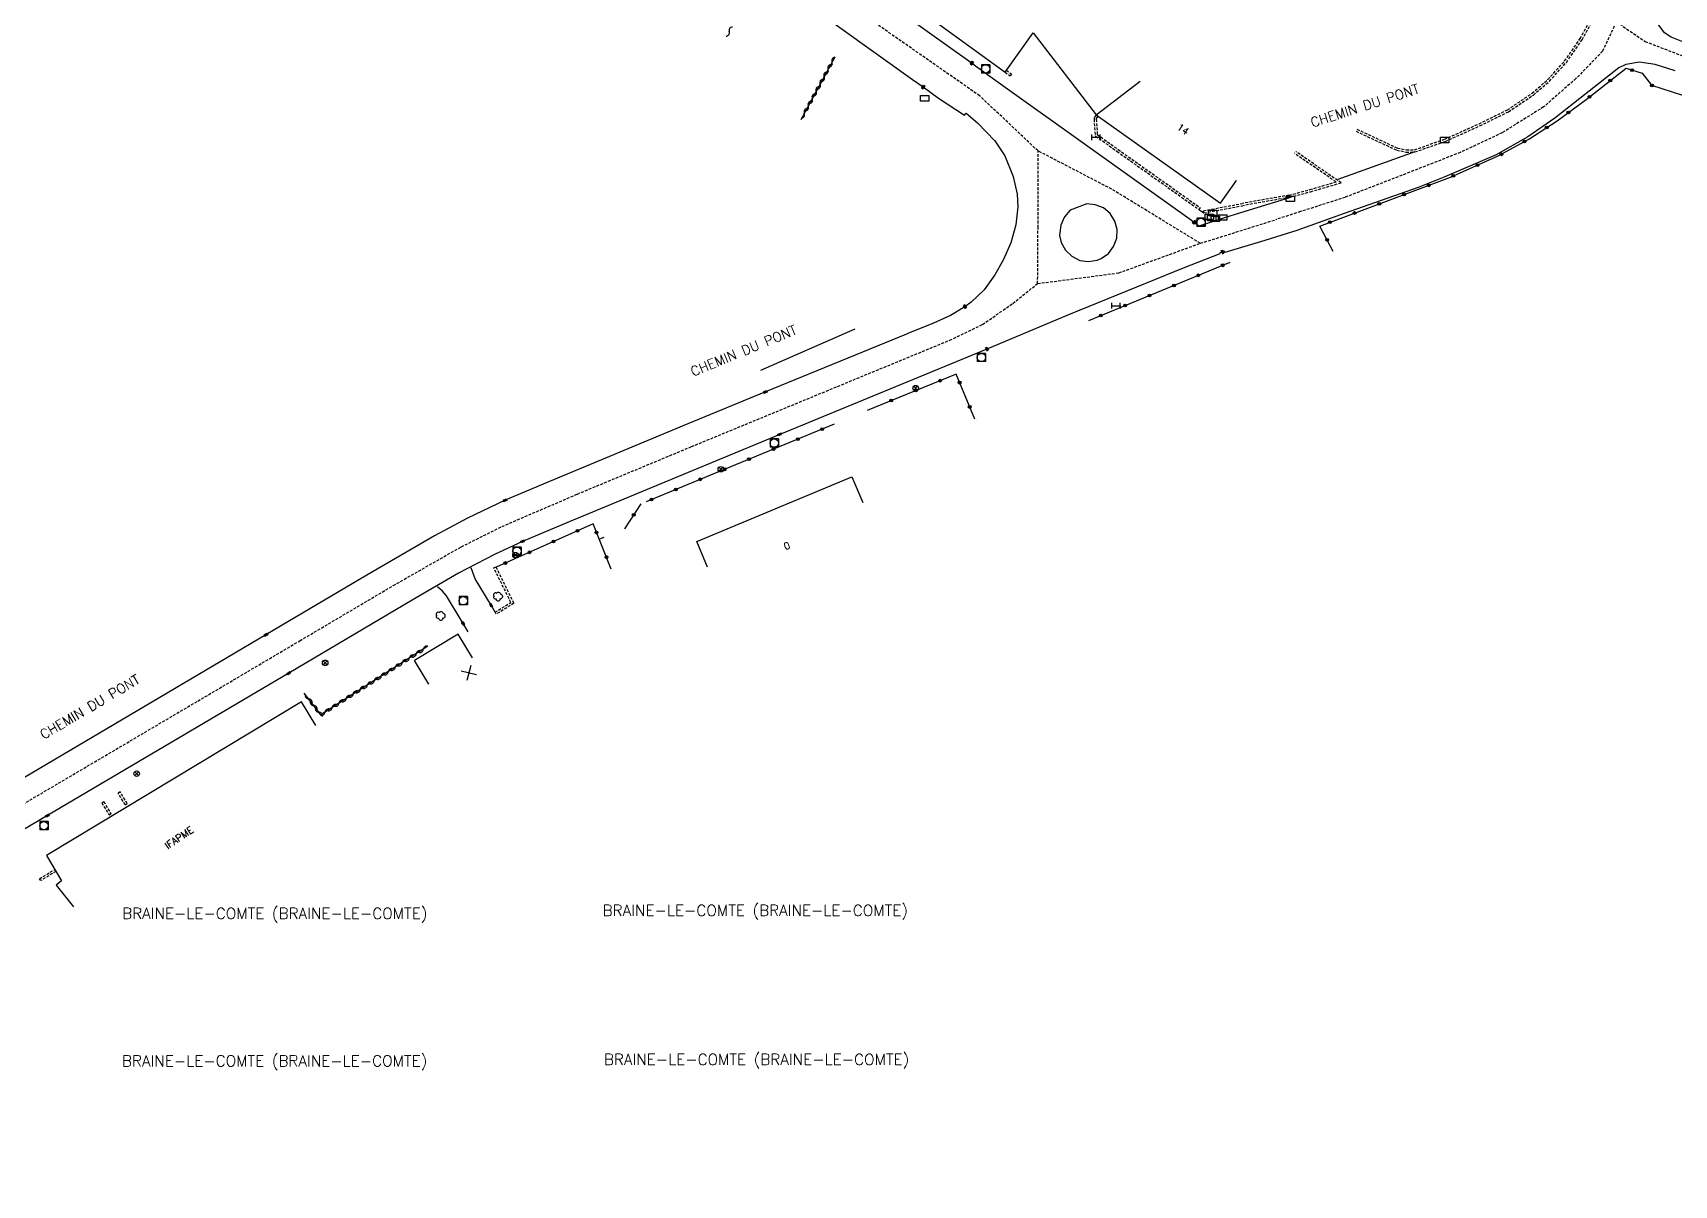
# Model space of a CAD drawing. Header units: millimetres. Extents: x 133000 to 134000, y 143000 to 144000.
# Drawn here: x 133414.8 to 133710.6, y 143214.4 to 143422.2 of the extents above; entities that cross this region are included whole.
import ezdxf
from ezdxf.enums import TextEntityAlignment as Align

# ---------------------------------------------------------------- set-up
doc = ezdxf.new("R2010")
doc.units = ezdxf.units.MM
doc.linetypes.add('DASHED', pattern=[0.75, 0.5, -0.25])
doc.layers.get('0').update_dxf_attribs({"linetype": 'CONTINUOUS'})
for name, color, linetype in [('W0001', 6, 'DASHED'), ('W0008', 7, 'CONTINUOUS'), ('W0100', 7, 'CONTINUOUS'), ('W0105', 7, 'CONTINUOUS'), ('W0112', 1, 'DASHED'), ('W0300', 7, 'CONTINUOUS'), ('W0302', 3, 'CONTINUOUS'), ('W0310', 3, 'CONTINUOUS'), ('W0322', 7, 'CONTINUOUS'), ('W0400', 7, 'CONTINUOUS'), ('W0420', 7, 'CONTINUOUS'), ('W0469', 7, 'CONTINUOUS'), ('W0980', 7, 'CONTINUOUS'), ('W0984', 7, 'CONTINUOUS'), ('W0989', 7, 'CONTINUOUS'), ('W0991', 7, 'CONTINUOUS'), ('W1102', 7, 'CONTINUOUS'), ('W1471', 7, 'CONTINUOUS'), ('W1474', 7, 'CONTINUOUS')]:
    doc.layers.add(name, color=color, linetype=linetype)
doc.styles.get("Standard").update_dxf_attribs({"font": 'romans.shx', "width": 0.85})

# ---------------------------------------------------------------- blocks, each defined once
blk = doc.blocks.new('T400')
for p, q in [((-0.15, 0.3), (0.15, 0.3)), ((-0.15, -0.25), (-0.15, 0.3)), ((-0.15, 0.15), (0.15, 0.15)), ((-0.15, 0), (0.15, 0)), ((0.15, 0.3), (0.15, -0.25)), ((-0.15, -0.15), (0.15, -0.15)), ((-0.15, -0.25), (-0.15, -0.3)), ((-0.15, -0.3), (0.15, -0.3)), ((0.15, -0.3), (0.15, -0.25))]:
    blk.add_line(p, q)
blk = doc.blocks.new('T1471')
at = {"color": 0, "linetype": 'Continuous', "flags": 128}
blk.add_lwpolyline([(-0.75, -0.5), (-0.75, 0.5), (0.75, 0.5), (0.75, -0.5), (-0.75, -0.5)], dxfattribs=at)
blk = doc.blocks.new('T420')
for p, q in [((0.75, 0.75), (-0.75, 0.75)), ((-0.75, 0.75), (-0.75, -0.75)), ((0.75, 0.75), (0.75, -0.75)), ((0.75, -0.75), (-0.75, -0.75))]:
    blk.add_line(p, q)
blk.add_ellipse((0, 0), major_axis=(-0.53, 0.53), ratio=1, start_param=3.926991, end_param=10.210176)
blk = doc.blocks.new('T1474')
at = {"color": 0, "linetype": 'Continuous', "flags": 128}
for points in [[(-0.75, -0.5), (-0.75, 0.5)], [(-0.75, 0), (0.75, 0)], [(0.75, 0), (0.75, -0.5), (0.75, 0.5)]]:
    blk.add_lwpolyline(points, dxfattribs=at)
blk = doc.blocks.new('t322o')
at = {"color": 0, "linetype": 'Continuous'}
for radius in [0.25, 0.15]:
    blk.add_circle((0, 0), radius, dxfattribs=at)
blk = doc.blocks.new('t310o')
at = {"color": 0, "linetype": 'Continuous'}
for centre, start, end in [((-0.5, 0.38), 216.8699, 323.1304), ((0.5, -0.37), 36.8699, 143.1303)]:
    blk.add_arc(centre, 0.625, start, end, dxfattribs=at)
blk = doc.blocks.new('t991o')
at = {"color": 0, "linetype": 'Continuous'}
for p, q in [((-1, 1), (1, -1)), ((-1, -1), (1, 1))]:
    blk.add_line(p, q, dxfattribs=at)
blk = doc.blocks.new('T469')
at = {"color": 0, "linetype": 'Continuous', "flags": 128}
for points in [[(-0.35, 0.35), (0.35, -0.35)], [(-0.35, -0.35), (0.35, 0.35)]]:
    blk.add_lwpolyline(points, dxfattribs=at)
at = {"color": 0, "linetype": 'Continuous'}
blk.add_circle((0, 0), 0.5, dxfattribs=at)
blk = doc.blocks.new('T300')
for p, q in [((-0.8, 0.51), (-0.86, 0.34)), ((-0.86, 0.34), (-0.86, 0.17)), ((-0.86, 0.17), (-0.74, 0.06)), ((-0.69, 0.63), (-0.8, 0.51)), ((-0.8, -0.06), (-0.74, 0.06)), ((-0.74, 0.06), (-0.69, 0.11)), ((-0.57, 0.69), (-0.69, 0.63)), ((-0.46, 0.69), (-0.57, 0.69)), ((-0.29, 0.63), (-0.46, 0.69)), ((-0.29, 0.63), (-0.17, 0.74)), ((-0.23, 0.57), (-0.29, 0.63)), ((-0.17, 0.74), (-0.06, 0.8)), ((-0.06, 0.8), (0.06, 0.8)), ((0.06, 0.8), (0.23, 0.74)), ((0.23, 0.74), (0.34, 0.63)), ((0.34, 0.63), (0.4, 0.51)), ((0.46, 0.46), (0.34, 0.46)), ((0.4, 0.51), (0.4, 0.46)), ((0.57, 0.4), (0.46, 0.46)), ((0.57, 0.4), (0.69, 0.29)), ((0.69, 0.29), (0.74, 0.17)), ((0.74, 0.06), (0.69, -0.17)), ((0.74, 0.17), (0.74, 0.06)), ((-0.8, -0.17), (-0.8, -0.06)), ((-0.8, -0.23), (-0.8, -0.17)), ((-0.74, -0.34), (-0.8, -0.23)), ((-0.69, -0.4), (-0.74, -0.34)), ((-0.51, -0.46), (-0.69, -0.4)), ((-0.4, -0.46), (-0.51, -0.46)), ((-0.4, -0.46), (-0.34, -0.46)), ((-0.34, -0.46), (-0.34, -0.4)), ((-0.34, -0.51), (-0.34, -0.46)), ((-0.29, -0.63), (-0.34, -0.51)), ((-0.17, -0.74), (-0.29, -0.63)), ((-0.06, -0.8), (-0.17, -0.74)), ((0.06, -0.8), (-0.06, -0.8)), ((0.17, -0.74), (0.06, -0.8)), ((0.23, -0.69), (0.17, -0.74)), ((0.29, -0.46), (0.23, -0.46)), ((0.29, -0.63), (0.23, -0.69)), ((0.46, -0.4), (0.29, -0.46)), ((0.34, -0.51), (0.29, -0.63)), ((0.34, -0.51), (0.34, -0.46)), ((0.57, -0.34), (0.46, -0.4)), ((0.63, -0.29), (0.57, -0.34)), ((0.69, -0.17), (0.63, -0.29))]:
    blk.add_line(p, q)

msp = doc.modelspace()

# ---------------------------------------------------------------- linework, layer by layer
at = {"layer": 'W0001'}
for points in [[(133580.06, 143366.77), (133585.97, 143369.6), (133591.43, 143373.41), (133595.89, 143376.99), (133595.96, 143387.09), (133595.96, 143400.91), (133585.44, 143410.84), (133563.07, 143426.44), (133538.29, 143444.93), (133507.93, 143468.63), (133493.84, 143478.55), (133482.18, 143489.16), (133458.6, 143508), (133427.78, 143532.55), (133397.51, 143556.85), (133378.35, 143572.04)], [(133702.66, 143429.5), (133697.71, 143418.89), (133692.91, 143413.95), (133687.09, 143408.84), (133679.61, 143404.17), (133672.07, 143400.63), (133662.96, 143397.06), (133651.3, 143392.53), (133643.25, 143389.95), (133639.03, 143388.58)], [(133700.19, 143424.2), (133705.36, 143420.64), (133712.4, 143417.94)], [(133625.2, 143384.24), (133609.25, 143394), (133595.96, 143400.91)], [(133595.89, 143376.99), (133610.52, 143378.91), (133625.2, 143384.24), (133639.03, 143388.58)], [(133265.15, 143214.4), (133280.4, 143217.28), (133287.94, 143219.01), (133294.26, 143220.96), (133300.78, 143223.42), (133310.21, 143227.49), (133324.38, 143233.74), (133340.7, 143241.12), (133348.59, 143245.19), (133357.64, 143250.42), (133370.48, 143257.99), (133381.06, 143264.23), (133402.01, 143276.59), (133444.53, 143301.7), (133462.94, 143312.58), (133479.77, 143322.53), (133492.02, 143329.52), (133499.36, 143333.18), (133512.95, 143339.03), (133533.5, 143347.58), (133580.06, 143366.77)]]:
    msp.add_lwpolyline(points, dxfattribs=at)
at = {"layer": 'W0008'}
for p, q in [((133663.9, 143400.71), (133650.01, 143395.72)), ((133632.5, 143389.82), (133641.32, 143392.48))]:
    msp.add_line(p, q, dxfattribs=at)
for points in [[(133458.18, 143513.03), (133478.61, 143497.04), (133498.03, 143481.88), (133520, 143464.79), (133535.04, 143453.02), (133544.21, 143445.76), (133554.27, 143438.02), (133583.47, 143417.12), (133584.04, 143416.73), (133588.34, 143413.62), (133623.64, 143388.39), (133624.13, 143388.01), (133624.99, 143387.41), (133629.47, 143388.85), (133632.5, 143389.82)], [(133546.74, 143432.88), (133573.35, 143413.77), (133575.27, 143412.45), (133578.01, 143410.43), (133582.7, 143407.34), (133583.01, 143407.72), (133585.07, 143405.94), (133588.16, 143402.71), (133589.96, 143400.04), (133591.49, 143396.3), (133592.21, 143393.11), (133592.31, 143390.82), (133591.95, 143387.6), (133591.04, 143384.3), (133589.7, 143381.21), (133588.18, 143378.54), (133586.24, 143375.86), (133583.92, 143373.62), (133582.8, 143372.8), (133580.21, 143371.22), (133577.15, 143369.87), (133572.48, 143367.97)], [(133725.4, 143415.29), (133710.04, 143421.39), (133708.88, 143422.18), (133707.41, 143424.18)], [(133710.78, 143415.36), (133707.2, 143416.49), (133704.39, 143416.91), (133701.91, 143416.49), (133700.65, 143415.86), (133694.46, 143411.03), (133689.12, 143406.8), (133684.22, 143403.45), (133678.5, 143400.2), (133669.3, 143396.25), (133664.49, 143394.3), (133651.14, 143389.59), (133642.6, 143386.53), (133636.81, 143384.77)], [(133607.32, 143381.48), (133608.65, 143382.42), (133609.59, 143383.64), (133610.14, 143385.15), (133610.21, 143386.75), (133609.8, 143388.26), (133608.94, 143389.6), (133607.74, 143390.63), (133606.27, 143391.21), (133604.74, 143391.37), (133601.74, 143390.2), (133600.73, 143389), (133600.07, 143387.53), (133599.86, 143385.64), (133600.12, 143384.41), (133600.9, 143382.99), (133602.07, 143381.9), (133603.52, 143381.17), (133605.08, 143380.94), (133606.6, 143381.22), (133607.32, 143381.48)], [(133636.81, 143384.77), (133629.61, 143382.58), (133629.55, 143382.82), (133629.23, 143382.7), (133628.67, 143382.47), (133628.71, 143382.37), (133622.14, 143379.78), (133613.72, 143376.35), (133601.44, 143371.32), (133586.75, 143365.18), (133582.2, 143363.3)], [(133572.48, 143367.97), (133572.23, 143367.84), (133546.82, 143357.45), (133532.82, 143351.69), (133507.18, 143341), (133499.92, 143337.91), (133493.14, 143334.65), (133487.17, 143331.51), (133475.01, 143324.41), (133456.81, 143313.63), (133413.31, 143287.91), (133413.31, 143287.91), (133371.54, 143263.28), (133351.67, 143251.59), (133344.08, 143247.27), (133335.84, 143243.14), (133327.64, 143239.55), (133301.15, 143227.9), (133295.99, 143225.72), (133288.8, 143223.36), (133283.82, 143222.07), (133281.85, 143221.64), (133267.92, 143218.96)], [(133582.2, 143363.3), (133549.41, 143349.79), (133511.44, 143334.04), (133503.08, 143330.5), (133497.98, 143328.1), (133491.54, 143324.74), (133483.17, 143319.87), (133460.92, 143306.71), (133417.47, 143281.06), (133385.72, 143262.31), (133375.78, 143256.46), (133352.92, 143242.93)], [(133498.1, 143317.7), (133497.39, 143318.96), (133494.51, 143323.73), (133493.77, 143325.72)], [(133493.27, 143314.21), (133492.36, 143315.71), (133489.36, 143320.67), (133488.62, 143321.52), (133487.72, 143322.28)]]:
    msp.add_lwpolyline(points, dxfattribs=at)
at = {"layer": 'W0100'}
msp.add_line((133486.15, 143304.75), (133483.58, 143309.04), dxfattribs=at)
for points in [[(133546.6, 143446.69), (133590.04, 143415.11), (133595.08, 143422.22), (133606.43, 143407.39), (133628.84, 143391.49), (133631.73, 143395.57), (133631.73, 143395.57), (133631.73, 143395.57), (133631.73, 143395.57), (133631.73, 143395.57), (133631.73, 143395.57), (133631.73, 143395.57), (133631.73, 143395.57), (133631.73, 143395.57), (133631.73, 143395.57), (133631.73, 143395.57), (133631.73, 143395.57), (133631.73, 143395.57), (133631.73, 143395.57), (133631.73, 143395.57), (133631.73, 143395.57), (133631.73, 143395.57), (133631.73, 143395.57), (133631.73, 143395.57), (133631.73, 143395.57), (133631.73, 143395.57), (133631.73, 143395.57), (133631.73, 143395.57), (133631.73, 143395.57), (133631.73, 143395.57), (133631.73, 143395.57), (133631.73, 143395.57), (133631.73, 143395.57), (133631.73, 143395.57), (133631.73, 143395.57), (133631.73, 143395.57), (133631.73, 143395.57), (133631.73, 143395.57), (133631.73, 143395.57), (133631.73, 143395.57), (133631.73, 143395.57), (133631.73, 143395.57), (133631.73, 143395.57), (133631.73, 143395.57), (133631.73, 143395.57), (133631.73, 143395.57), (133631.73, 143395.57), (133631.73, 143395.57), (133631.73, 143395.57), (133631.73, 143395.57), (133631.73, 143395.57), (133631.73, 143395.57), (133631.73, 143395.57), (133631.73, 143395.57), (133631.73, 143395.57), (133631.73, 143395.57), (133631.73, 143395.57), (133631.73, 143395.57), (133631.73, 143395.57), (133631.73, 143395.57), (133631.73, 143395.57), (133631.73, 143395.57), (133631.73, 143395.57), (133631.73, 143395.57), (133631.73, 143395.57), (133631.73, 143395.57), (133631.73, 143395.57), (133631.73, 143395.57), (133631.73, 143395.57), (133631.73, 143395.57), (133631.73, 143395.57), (133631.73, 143395.57), (133631.73, 143395.57), (133631.73, 143395.57), (133631.73, 143395.57), (133631.73, 143395.57), (133631.73, 143395.57), (133631.73, 143395.57), (133631.73, 143395.57), (133631.73, 143395.57), (133631.73, 143395.57), (133631.73, 143395.57), (133631.73, 143395.57), (133631.73, 143395.57), (133631.73, 143395.57), (133631.73, 143395.57), (133631.73, 143395.57), (133631.73, 143395.57), (133631.73, 143395.57), (133631.73, 143395.57), (133631.73, 143395.57), (133631.73, 143395.57), (133631.73, 143395.57), (133631.73, 143395.57), (133631.73, 143395.57), (133631.73, 143395.57), (133631.73, 143395.57), (133631.73, 143395.57), (133631.73, 143395.57), (133631.73, 143395.57), (133631.73, 143395.57), (133631.73, 143395.57), (133631.73, 143395.57), (133631.73, 143395.57), (133631.73, 143395.57), (133631.73, 143395.57), (133631.73, 143395.57), (133631.73, 143395.57), (133631.73, 143395.57), (133631.73, 143395.57), (133631.73, 143395.57), (133631.73, 143395.57), (133631.73, 143395.57), (133631.73, 143395.57), (133631.73, 143395.57), (133631.73, 143395.57), (133631.73, 143395.57)], [(133536.42, 143325.83), (133534.49, 143330.45), (133562.43, 143342.14), (133564.36, 143337.52)], [(133494.03, 143309.49), (133491.46, 143313.77), (133483.58, 143309.04)], [(133465.82, 143297.29), (133463.24, 143301.57), (133417.27, 143273.84), (133419.97, 143269.3), (133418.99, 143268.52), (133422.12, 143264.62)]]:
    msp.add_lwpolyline(points, dxfattribs=at)
at = {"layer": 'W0105'}
msp.add_line((133624.95, 143390.35), (133625.86, 143389.72), dxfattribs=at)
at = {"layer": 'W0112'}
for p, q in [((133641.19, 143392.92), (133632.79, 143391.43)), ((133641.29, 143392.53), (133632.86, 143391.03)), ((133500.95, 143319.48), (133497.89, 143325.71)), ((133498.1, 143317.7), (133500.95, 143319.48)), ((133431.45, 143282.97), (133430.17, 143285.11)), ((133427.24, 143283.35), (133428.55, 143281.17)), ((133431.45, 143282.97), (133431.81, 143283.21)), ((133428.55, 143281.17), (133428.88, 143281.39)), ((133416.02, 143269.66), (133418.75, 143271.33)), ((133418.75, 143271.33), (133418.96, 143270.99))]:
    msp.add_line(p, q, dxfattribs=at)
for points in [[(133653.27, 143404.45), (133660.61, 143401.04), (133662.31, 143400.7), (133663.9, 143400.71), (133669.37, 143402.63), (133675.61, 143405.43), (133680.75, 143407.95), (133685.23, 143410.98), (133688.13, 143413.48), (133691.18, 143416.87), (133694.03, 143420.96), (133696.74, 143425.88), (133699.14, 143431.7), (133700.58, 143436.48), (133701.25, 143440.61), (133701.97, 143447.53), (133703.04, 143461.71), (133704.11, 143476.52), (133706.72, 143496.86), (133710.41, 143523.72)], [(133653.44, 143404.82), (133660.73, 143401.42), (133662.35, 143401.1), (133663.83, 143401.11), (133669.22, 143403.01), (133675.44, 143405.79), (133680.55, 143408.3), (133684.99, 143411.3), (133687.85, 143413.77), (133690.87, 143417.12), (133693.69, 143421.17), (133696.38, 143426.05), (133698.77, 143431.83), (133700.19, 143436.57), (133700.85, 143440.67), (133701.57, 143447.56), (133702.64, 143461.74), (133703.71, 143476.56), (133706.32, 143496.91), (133710.01, 143523.77)], [(133590.03, 143415.12), (133590.27, 143415.44), (133591.16, 143414.77), (133590.92, 143414.45), (133590.92, 143414.45), (133590.92, 143414.45), (133590.92, 143414.45), (133590.92, 143414.45), (133590.92, 143414.45), (133590.92, 143414.45), (133590.92, 143414.45), (133590.92, 143414.45), (133590.92, 143414.45), (133590.92, 143414.45), (133590.92, 143414.45), (133590.92, 143414.45), (133590.92, 143414.45), (133590.92, 143414.45), (133590.92, 143414.45), (133590.92, 143414.45), (133590.92, 143414.45), (133590.92, 143414.45), (133590.92, 143414.45), (133590.92, 143414.45), (133590.92, 143414.45), (133590.92, 143414.45), (133590.92, 143414.45), (133590.92, 143414.45), (133590.92, 143414.45), (133590.92, 143414.45), (133590.92, 143414.45), (133590.92, 143414.45), (133590.92, 143414.45), (133590.92, 143414.45), (133590.92, 143414.45), (133590.92, 143414.45), (133590.92, 143414.45), (133590.92, 143414.45), (133590.92, 143414.45), (133590.92, 143414.45), (133590.92, 143414.45), (133590.92, 143414.45), (133590.92, 143414.45), (133590.92, 143414.45), (133590.92, 143414.45), (133590.92, 143414.45), (133590.92, 143414.45), (133590.92, 143414.45), (133590.92, 143414.45), (133590.92, 143414.45), (133590.92, 143414.45), (133590.92, 143414.45), (133590.92, 143414.45), (133590.92, 143414.45), (133590.92, 143414.45), (133590.92, 143414.45), (133590.92, 143414.45), (133590.92, 143414.45), (133590.92, 143414.45), (133590.92, 143414.45), (133590.92, 143414.45), (133590.92, 143414.45), (133590.92, 143414.45), (133590.92, 143414.45), (133590.92, 143414.45), (133590.92, 143414.45), (133590.92, 143414.45), (133590.92, 143414.45), (133590.92, 143414.45), (133590.92, 143414.45), (133590.92, 143414.45), (133590.92, 143414.45), (133590.92, 143414.45), (133590.92, 143414.45), (133590.92, 143414.45), (133590.92, 143414.45), (133590.92, 143414.45), (133590.92, 143414.45), (133590.92, 143414.45), (133590.92, 143414.45), (133590.92, 143414.45), (133590.92, 143414.45), (133590.92, 143414.45), (133590.92, 143414.45), (133590.92, 143414.45), (133590.92, 143414.45), (133590.92, 143414.45), (133590.92, 143414.45), (133590.92, 143414.45), (133590.92, 143414.45), (133590.92, 143414.45), (133590.92, 143414.45), (133590.92, 143414.45), (133590.92, 143414.45), (133590.92, 143414.45), (133590.92, 143414.45), (133590.92, 143414.45), (133590.92, 143414.45), (133590.92, 143414.45), (133590.92, 143414.45), (133590.92, 143414.45), (133590.92, 143414.45), (133590.92, 143414.45), (133590.92, 143414.45), (133590.92, 143414.45), (133590.92, 143414.45), (133590.92, 143414.45), (133590.92, 143414.45), (133590.92, 143414.45), (133590.92, 143414.45), (133590.92, 143414.45), (133590.92, 143414.45), (133590.92, 143414.45), (133590.92, 143414.45), (133590.92, 143414.45), (133590.92, 143414.45), (133590.92, 143414.45), (133590.92, 143414.45), (133590.92, 143414.45), (133590.92, 143414.45)], [(133590.03, 143415.12), (133590.92, 143414.45), (133590.92, 143414.45), (133590.92, 143414.45), (133590.92, 143414.45), (133590.92, 143414.45), (133590.92, 143414.45), (133590.92, 143414.45), (133590.92, 143414.45), (133590.92, 143414.45), (133590.92, 143414.45), (133590.92, 143414.45), (133590.92, 143414.45), (133590.92, 143414.45), (133590.92, 143414.45), (133590.92, 143414.45), (133590.92, 143414.45), (133590.92, 143414.45), (133590.92, 143414.45), (133590.92, 143414.45), (133590.92, 143414.45), (133590.92, 143414.45), (133590.92, 143414.45), (133590.92, 143414.45), (133590.92, 143414.45), (133590.92, 143414.45), (133590.92, 143414.45), (133590.92, 143414.45), (133590.92, 143414.45), (133590.92, 143414.45), (133590.92, 143414.45), (133590.92, 143414.45), (133590.92, 143414.45), (133590.92, 143414.45), (133590.92, 143414.45), (133590.92, 143414.45), (133590.92, 143414.45), (133590.92, 143414.45), (133590.92, 143414.45), (133590.92, 143414.45), (133590.92, 143414.45), (133590.92, 143414.45), (133590.92, 143414.45), (133590.92, 143414.45), (133590.92, 143414.45), (133590.92, 143414.45), (133590.92, 143414.45), (133590.92, 143414.45), (133590.92, 143414.45), (133590.92, 143414.45), (133590.92, 143414.45), (133590.92, 143414.45), (133590.92, 143414.45), (133590.92, 143414.45), (133590.92, 143414.45), (133590.92, 143414.45), (133590.92, 143414.45), (133590.92, 143414.45), (133590.92, 143414.45), (133590.92, 143414.45), (133590.92, 143414.45), (133590.92, 143414.45), (133590.92, 143414.45), (133590.92, 143414.45), (133590.92, 143414.45), (133590.92, 143414.45), (133590.92, 143414.45), (133590.92, 143414.45), (133590.92, 143414.45), (133590.92, 143414.45), (133590.92, 143414.45), (133590.92, 143414.45), (133590.92, 143414.45), (133590.92, 143414.45), (133590.92, 143414.45), (133590.92, 143414.45), (133590.92, 143414.45), (133590.92, 143414.45), (133590.92, 143414.45), (133590.92, 143414.45), (133590.92, 143414.45), (133590.92, 143414.45), (133590.92, 143414.45), (133590.92, 143414.45), (133590.92, 143414.45), (133590.92, 143414.45), (133590.92, 143414.45), (133590.92, 143414.45), (133590.92, 143414.45), (133590.92, 143414.45), (133590.92, 143414.45), (133590.92, 143414.45), (133590.92, 143414.45), (133590.92, 143414.45), (133590.92, 143414.45), (133590.92, 143414.45), (133590.92, 143414.45), (133590.92, 143414.45), (133590.92, 143414.45), (133590.92, 143414.45), (133590.92, 143414.45), (133590.92, 143414.45), (133590.92, 143414.45), (133590.92, 143414.45), (133590.92, 143414.45), (133590.92, 143414.45), (133590.92, 143414.45), (133590.92, 143414.45), (133590.92, 143414.45), (133590.92, 143414.45), (133590.92, 143414.45), (133590.92, 143414.45), (133590.92, 143414.45), (133590.92, 143414.45), (133590.92, 143414.45), (133590.92, 143414.45), (133590.92, 143414.45), (133590.92, 143414.45), (133590.92, 143414.45), (133590.92, 143414.45)], [(133606.43, 143407.38), (133606.08, 143406.9), (133606.05, 143406.77), (133606.05, 143406.61), (133606.26, 143403.7), (133606.35, 143403.57), (133610.19, 143400.83), (133624.95, 143390.35), (133624.95, 143390.35), (133624.95, 143390.35), (133624.95, 143390.35), (133624.95, 143390.35), (133624.95, 143390.35), (133624.95, 143390.35), (133624.95, 143390.35), (133624.95, 143390.35), (133624.95, 143390.35), (133624.95, 143390.35), (133624.95, 143390.35), (133624.95, 143390.35), (133624.95, 143390.35), (133624.95, 143390.35), (133624.95, 143390.35), (133624.95, 143390.35), (133624.95, 143390.35), (133624.95, 143390.35), (133624.95, 143390.35), (133624.95, 143390.35), (133624.95, 143390.35), (133624.95, 143390.35), (133624.95, 143390.35), (133624.95, 143390.35), (133624.95, 143390.35), (133624.95, 143390.35), (133624.95, 143390.35), (133624.95, 143390.35), (133624.95, 143390.35), (133624.95, 143390.35), (133624.95, 143390.35), (133624.95, 143390.35), (133624.95, 143390.35), (133624.95, 143390.35), (133624.95, 143390.35), (133624.95, 143390.35), (133624.95, 143390.35), (133624.95, 143390.35), (133624.95, 143390.35), (133624.95, 143390.35), (133624.95, 143390.35), (133624.95, 143390.35), (133624.95, 143390.35), (133624.95, 143390.35), (133624.95, 143390.35), (133624.95, 143390.35), (133624.95, 143390.35), (133624.95, 143390.35), (133624.95, 143390.35), (133624.95, 143390.35), (133624.95, 143390.35), (133624.95, 143390.35), (133624.95, 143390.35), (133624.95, 143390.35), (133624.95, 143390.35), (133624.95, 143390.35), (133624.95, 143390.35), (133624.95, 143390.35), (133624.95, 143390.35), (133624.95, 143390.35), (133624.95, 143390.35), (133624.95, 143390.35), (133624.95, 143390.35), (133624.95, 143390.35), (133624.95, 143390.35), (133624.95, 143390.35), (133624.95, 143390.35), (133624.95, 143390.35), (133624.95, 143390.35), (133624.95, 143390.35), (133624.95, 143390.35), (133624.95, 143390.35), (133624.95, 143390.35), (133624.95, 143390.35), (133624.95, 143390.35), (133624.95, 143390.35), (133624.95, 143390.35), (133624.95, 143390.35), (133624.95, 143390.35), (133624.95, 143390.35), (133624.95, 143390.35), (133624.95, 143390.35), (133624.95, 143390.35), (133624.95, 143390.35), (133624.95, 143390.35), (133624.95, 143390.35), (133624.95, 143390.35), (133624.95, 143390.35), (133624.95, 143390.35), (133624.95, 143390.35), (133624.95, 143390.35), (133624.95, 143390.35), (133624.95, 143390.35), (133624.95, 143390.35), (133624.95, 143390.35), (133624.95, 143390.35), (133624.95, 143390.35), (133624.95, 143390.35), (133624.95, 143390.35), (133624.95, 143390.35), (133624.95, 143390.35), (133624.95, 143390.35), (133624.95, 143390.35), (133624.95, 143390.35), (133624.95, 143390.35), (133624.95, 143390.35), (133624.95, 143390.35), (133624.95, 143390.35), (133624.95, 143390.35), (133624.95, 143390.35), (133624.95, 143390.35), (133624.95, 143390.35)], [(133606.43, 143407.38), (133606.75, 143407.15), (133606.45, 143406.73), (133606.45, 143406.73), (133606.45, 143406.62), (133606.65, 143403.85), (133610.42, 143401.15), (133625.18, 143390.67), (133624.95, 143390.35), (133624.95, 143390.35), (133624.95, 143390.35), (133624.95, 143390.35), (133624.95, 143390.35), (133624.95, 143390.35), (133624.95, 143390.35), (133624.95, 143390.35), (133624.95, 143390.35), (133624.95, 143390.35), (133624.95, 143390.35), (133624.95, 143390.35), (133624.95, 143390.35), (133624.95, 143390.35), (133624.95, 143390.35), (133624.95, 143390.35), (133624.95, 143390.35), (133624.95, 143390.35), (133624.95, 143390.35), (133624.95, 143390.35), (133624.95, 143390.35), (133624.95, 143390.35), (133624.95, 143390.35), (133624.95, 143390.35), (133624.95, 143390.35), (133624.95, 143390.35), (133624.95, 143390.35), (133624.95, 143390.35), (133624.95, 143390.35), (133624.95, 143390.35), (133624.95, 143390.35), (133624.95, 143390.35), (133624.95, 143390.35), (133624.95, 143390.35), (133624.95, 143390.35), (133624.95, 143390.35), (133624.95, 143390.35), (133624.95, 143390.35), (133624.95, 143390.35), (133624.95, 143390.35), (133624.95, 143390.35), (133624.95, 143390.35), (133624.95, 143390.35), (133624.95, 143390.35), (133624.95, 143390.35), (133624.95, 143390.35), (133624.95, 143390.35), (133624.95, 143390.35), (133624.95, 143390.35), (133624.95, 143390.35), (133624.95, 143390.35), (133624.95, 143390.35), (133624.95, 143390.35), (133624.95, 143390.35), (133624.95, 143390.35), (133624.95, 143390.35), (133624.95, 143390.35), (133624.95, 143390.35), (133624.95, 143390.35), (133624.95, 143390.35), (133624.95, 143390.35), (133624.95, 143390.35), (133624.95, 143390.35), (133624.95, 143390.35), (133624.95, 143390.35), (133624.95, 143390.35), (133624.95, 143390.35), (133624.95, 143390.35), (133624.95, 143390.35), (133624.95, 143390.35), (133624.95, 143390.35), (133624.95, 143390.35), (133624.95, 143390.35), (133624.95, 143390.35), (133624.95, 143390.35), (133624.95, 143390.35), (133624.95, 143390.35), (133624.95, 143390.35), (133624.95, 143390.35), (133624.95, 143390.35), (133624.95, 143390.35), (133624.95, 143390.35), (133624.95, 143390.35), (133624.95, 143390.35), (133624.95, 143390.35), (133624.95, 143390.35), (133624.95, 143390.35), (133624.95, 143390.35), (133624.95, 143390.35), (133624.95, 143390.35), (133624.95, 143390.35), (133624.95, 143390.35), (133624.95, 143390.35), (133624.95, 143390.35), (133624.95, 143390.35), (133624.95, 143390.35), (133624.95, 143390.35), (133624.95, 143390.35), (133624.95, 143390.35), (133624.95, 143390.35), (133624.95, 143390.35), (133624.95, 143390.35), (133624.95, 143390.35), (133624.95, 143390.35), (133624.95, 143390.35), (133624.95, 143390.35), (133624.95, 143390.35), (133624.95, 143390.35), (133624.95, 143390.35), (133624.95, 143390.35), (133624.95, 143390.35), (133624.95, 143390.35)], [(133641.19, 143392.92), (133644.96, 143393.94), (133649.67, 143395.31), (133642.21, 143400.44)], [(133641.29, 143392.53), (133645.07, 143393.55), (133650.59, 143395.16), (133642.44, 143400.77)], [(133625.85, 143389.72), (133625.78, 143390.12), (133632.79, 143391.43)], [(133625.85, 143389.72), (133632.86, 143391.03)], [(133497.89, 143325.71), (133498.25, 143325.89), (133501.47, 143319.33)], [(133501.47, 143319.33), (133498.32, 143317.36), (133498.1, 143317.7)], [(133431.81, 143283.21), (133430.53, 143285.35), (133430.17, 143285.11)], [(133427.24, 143283.35), (133427.57, 143283.57), (133428.88, 143281.39)], [(133418.96, 143270.99), (133416.22, 143269.32), (133416.02, 143269.66)]]:
    msp.add_lwpolyline(points, dxfattribs=at)
at = {"layer": 'W0302'}
msp.add_line((133562.92, 143368.76), (133545.92, 143361.33), dxfattribs=at)
at = {"layer": 'W0310'}
for points in [[(133559.32, 143417.8), (133559.32, 143417.8), (133559.32, 143417.8), (133559.32, 143417.8), (133559.32, 143417.8), (133559.32, 143417.8), (133559.32, 143417.8), (133559.32, 143417.8), (133559.32, 143417.8), (133559.32, 143417.8), (133559.32, 143417.8), (133559.32, 143417.8), (133559.32, 143417.8), (133559.32, 143417.8), (133559.32, 143417.8), (133559.32, 143417.8), (133559.32, 143417.8), (133559.32, 143417.8), (133559.32, 143417.8), (133553.2, 143406.51)], [(133559.32, 143417.8), (133559.32, 143417.8), (133559.32, 143417.8), (133559.32, 143417.8), (133559.32, 143417.8), (133559.32, 143417.8), (133559.32, 143417.8), (133559.32, 143417.8), (133559.32, 143417.8), (133559.32, 143417.8), (133559.32, 143417.8), (133559.32, 143417.8), (133559.32, 143417.8), (133559.32, 143417.8), (133559.32, 143417.8), (133559.32, 143417.8), (133559.32, 143417.8), (133559.32, 143417.8), (133559.32, 143417.8), (133559.32, 143417.8), (133559.32, 143417.8), (133559.32, 143417.8), (133559.32, 143417.8), (133559.32, 143417.8), (133559.32, 143417.8), (133559.32, 143417.8), (133559.32, 143417.8), (133559.32, 143417.8), (133559.32, 143417.8), (133559.32, 143417.8), (133559.32, 143417.8), (133559.32, 143417.8), (133559.32, 143417.8), (133559.32, 143417.8), (133559.32, 143417.8), (133559.32, 143417.8), (133559.32, 143417.8), (133559.32, 143417.8), (133559.32, 143417.8), (133559.32, 143417.8), (133559.32, 143417.8), (133559.32, 143417.8), (133559.32, 143417.8), (133559.32, 143417.8), (133559.32, 143417.8), (133559.32, 143417.8), (133559.32, 143417.8), (133559.32, 143417.8), (133559.32, 143417.8), (133559.32, 143417.8), (133559.32, 143417.8), (133559.32, 143417.8), (133559.32, 143417.8), (133559.32, 143417.8), (133559.32, 143417.8), (133559.32, 143417.8), (133559.32, 143417.8), (133559.32, 143417.8), (133559.32, 143417.8), (133559.32, 143417.8), (133559.32, 143417.8), (133559.32, 143417.8), (133559.32, 143417.8), (133559.32, 143417.8), (133559.32, 143417.8), (133559.32, 143417.8), (133559.32, 143417.8), (133559.32, 143417.8), (133559.32, 143417.8), (133559.32, 143417.8), (133559.32, 143417.8), (133559.32, 143417.8), (133559.32, 143417.8), (133559.32, 143417.8), (133559.32, 143417.8), (133559.32, 143417.8), (133559.32, 143417.8), (133559.32, 143417.8), (133559.32, 143417.8), (133559.32, 143417.8), (133559.32, 143417.8), (133559.32, 143417.8), (133559.32, 143417.8), (133559.32, 143417.8), (133559.32, 143417.8), (133559.32, 143417.8), (133559.32, 143417.8), (133559.32, 143417.8), (133559.32, 143417.8), (133559.32, 143417.8), (133559.32, 143417.8), (133559.32, 143417.8), (133559.32, 143417.8), (133559.32, 143417.8), (133559.32, 143417.8), (133559.32, 143417.8), (133559.32, 143417.8), (133559.32, 143417.8), (133559.32, 143417.8), (133559.32, 143417.8), (133559.32, 143417.8)], [(133486.01, 143311.57), (133466.72, 143299.23), (133463.73, 143303.1)]]:
    msp.add_lwpolyline(points, dxfattribs=at)
at = {"layer": 'W0322'}
msp.add_line((133516.96, 143330.94), (133517.78, 143331.25), dxfattribs=at)
for points in [[(133649.17, 143382.77), (133646.76, 143387.36), (133670.28, 143396.16), (133678.92, 143399.99), (133684.42, 143403.02), (133689.5, 143406.35), (133694.78, 143410.18), (133701.93, 143415.83), (133704.82, 143414.91), (133706.52, 143412.73), (133712.09, 143410.93), (133720.32, 143407.01), (133715.22, 143399.71)], [(133605.1, 143370.3), (133605.1, 143370.3), (133605.1, 143370.3), (133605.1, 143370.3), (133605.1, 143370.3), (133605.1, 143370.3), (133605.1, 143370.3), (133605.1, 143370.3), (133605.1, 143370.3), (133605.1, 143370.3), (133605.1, 143370.3), (133605.1, 143370.3), (133605.1, 143370.3), (133605.1, 143370.3), (133605.1, 143370.3), (133605.1, 143370.3), (133605.1, 143370.3), (133605.1, 143370.3), (133605.1, 143370.3), (133630.58, 143380.83)], [(133605.1, 143370.3), (133605.1, 143370.3), (133605.1, 143370.3), (133605.1, 143370.3), (133605.1, 143370.3), (133605.1, 143370.3), (133605.1, 143370.3), (133605.1, 143370.3), (133605.1, 143370.3), (133605.1, 143370.3), (133605.1, 143370.3), (133605.1, 143370.3), (133605.1, 143370.3), (133605.1, 143370.3), (133605.1, 143370.3), (133605.1, 143370.3), (133605.1, 143370.3), (133605.1, 143370.3), (133605.1, 143370.3), (133605.1, 143370.3), (133605.1, 143370.3), (133605.1, 143370.3), (133605.1, 143370.3), (133605.1, 143370.3), (133605.1, 143370.3), (133605.1, 143370.3), (133605.1, 143370.3), (133605.1, 143370.3), (133605.1, 143370.3), (133605.1, 143370.3), (133605.1, 143370.3), (133605.1, 143370.3), (133605.1, 143370.3), (133605.1, 143370.3), (133605.1, 143370.3), (133605.1, 143370.3), (133605.1, 143370.3), (133605.1, 143370.3), (133605.1, 143370.3), (133605.1, 143370.3), (133605.1, 143370.3), (133605.1, 143370.3), (133605.1, 143370.3), (133605.1, 143370.3), (133605.1, 143370.3), (133605.1, 143370.3), (133605.1, 143370.3), (133605.1, 143370.3), (133605.1, 143370.3), (133605.1, 143370.3), (133605.1, 143370.3), (133605.1, 143370.3), (133605.1, 143370.3), (133605.1, 143370.3), (133605.1, 143370.3), (133605.1, 143370.3), (133605.1, 143370.3), (133605.1, 143370.3), (133605.1, 143370.3), (133605.1, 143370.3), (133605.1, 143370.3), (133605.1, 143370.3), (133605.1, 143370.3), (133605.1, 143370.3), (133605.1, 143370.3), (133605.1, 143370.3), (133605.1, 143370.3), (133605.1, 143370.3), (133605.1, 143370.3), (133605.1, 143370.3), (133605.1, 143370.3), (133605.1, 143370.3), (133605.1, 143370.3), (133605.1, 143370.3), (133605.1, 143370.3), (133605.1, 143370.3), (133605.1, 143370.3), (133605.1, 143370.3), (133605.1, 143370.3), (133605.1, 143370.3), (133605.1, 143370.3), (133605.1, 143370.3), (133605.1, 143370.3), (133605.1, 143370.3), (133605.1, 143370.3), (133605.1, 143370.3), (133605.1, 143370.3), (133605.1, 143370.3), (133605.1, 143370.3), (133605.1, 143370.3), (133605.1, 143370.3), (133605.1, 143370.3), (133605.1, 143370.3), (133605.1, 143370.3), (133605.1, 143370.3), (133605.1, 143370.3), (133605.1, 143370.3), (133605.1, 143370.3), (133605.1, 143370.3), (133605.1, 143370.3), (133605.1, 143370.3)], [(133584.56, 143352.54), (133581.19, 143360.64), (133565.15, 143354.1)], [(133559.25, 143351.64), (133539.39, 143343.45), (133525.33, 143337.65)], [(133584.85, 143352.21), (133584.85, 143352.21), (133584.85, 143352.21), (133584.85, 143352.21), (133584.85, 143352.21), (133584.85, 143352.21), (133584.85, 143352.21), (133584.85, 143352.21), (133584.85, 143352.21), (133584.85, 143352.21), (133584.85, 143352.21), (133584.85, 143352.21), (133584.85, 143352.21), (133584.85, 143352.21), (133584.85, 143352.21), (133584.85, 143352.21), (133584.85, 143352.21), (133584.85, 143352.21), (133584.85, 143352.21), (133584.85, 143352.21)], [(133524.4, 143337.27), (133521.45, 143332.77), (133521.45, 143332.77)], [(133519.06, 143325.47), (133515.76, 143333.64), (133498.33, 143325.86)]]:
    msp.add_lwpolyline(points, dxfattribs=at)
at = {"layer": 'W1102'}
msp.add_line((133606.43, 143407.39), (133614.37, 143413.46), dxfattribs=at)

# ---------------------------------------------------------------- block references
at = {"layer": 'W0300'}
for p in [(133498.68, 143320.52), (133488.34, 143317.02)]:
    msp.add_blockref('T300', p, dxfattribs=at)
at = {"layer": 'W0310'}
for p, rotation in [((133540.3, 143422.42), 235.0961965916717), ((133557.41, 143414.28), 241.564060465808), ((133558.12, 143415.6), 241.564060465808), ((133558.84, 143416.92), 241.564060465808), ((133555.98, 143411.65), 241.564060465808), ((133556.7, 143412.96), 241.564060465808), ((133554.55, 143409.01), 241.564060465808), ((133555.27, 143410.33), 241.564060465808), ((133553.84, 143407.69), 241.564060465808), ((133485.17, 143311.03), 212.6006001603366), ((133480.11, 143307.8), 212.6006001603366), ((133481.38, 143308.6), 212.6006001603366), ((133482.64, 143309.41), 212.6006001603366), ((133483.9, 143310.22), 212.6006001603366), ((133476.32, 143305.37), 212.6006001603366), ((133477.58, 143306.18), 212.6006001603366), ((133478.85, 143306.99), 212.6006001603366), ((133464.52, 143302.08), 127.6951521138972), ((133471.27, 143302.14), 212.6006001603366), ((133472.53, 143302.95), 212.6006001603366), ((133473.79, 143303.76), 212.6006001603366), ((133475.06, 143304.56), 212.6006001603366), ((133465.43, 143300.89), 127.6951521138972), ((133466.35, 143299.7), 127.6951521138972), ((133467.48, 143299.71), 212.6006001603366), ((133468.74, 143300.52), 212.6006001603366), ((133470, 143301.33), 212.6006001603366)]:
    msp.add_blockref('t310o', p, dxfattribs=dict(at, rotation=rotation))
at = {"layer": 'W0322'}
for p, rotation in [((133703.01, 143415.48), 342.3606118624252), ((133699.1, 143413.59), 38.30737893511844), ((133706.61, 143412.7), 342.0701017067179), ((133695.37, 143410.64), 38.30737893511844), ((133691.54, 143407.83), 35.9776667654517), ((133687.64, 143405.13), 33.18213611328802), ((133679.47, 143400.29), 28.90220132080503), ((133683.63, 143402.59), 28.90220132080503), ((133675.15, 143398.32), 23.88679963536801), ((133666.37, 143394.7), 20.50764305481739), ((133670.81, 143396.39), 23.88679963536801), ((133657.47, 143391.37), 20.50764305481739), ((133661.92, 143393.04), 20.50764305481739), ((133648.57, 143388.04), 20.50764305481739), ((133653.02, 143389.71), 20.50764305481739), ((133648.07, 143384.87), 117.6418449761923), ((133629.24, 143380.28), 22.46725229978073), ((133620.46, 143376.65), 22.46725229978073), ((133624.85, 143378.47), 22.46725229978073), ((133616.07, 143374.84), 22.46725229978073), ((133607.3, 143371.21), 22.46725229978073), ((133611.68, 143373.02), 22.46725229978073), ((133578.32, 143359.47), 202.1926650695617), ((133581.83, 143359.12), 112.5570836358214), ((133569.52, 143355.88), 202.1926650695617), ((133573.92, 143357.68), 202.1926650695617), ((133583.65, 143354.73), 112.5570836358214), ((133557.05, 143350.73), 202.4082887833752), ((133548.27, 143347.11), 202.4082887833752), ((133552.66, 143348.92), 202.4082887833752), ((133543.88, 143345.3), 202.4082887833752), ((133535.1, 143341.68), 202.4216692473422), ((133539.49, 143343.49), 202.4082887833752), ((133526.31, 143338.05), 202.4216692473422), ((133530.7, 143339.86), 202.4216692473422), ((133523.09, 143335.28), 236.6825908776239), ((133512.97, 143332.4), 204.0525899785273), ((133516.4, 143332.07), 111.9594066135345), ((133508.63, 143330.46), 204.0525899785273), ((133499.96, 143326.59), 204.0525899785273), ((133504.3, 143328.52), 204.0525899785273), ((133518.17, 143327.67), 111.9594066135345)]:
    msp.add_blockref('t322o', p, dxfattribs=dict(at, rotation=rotation))
at = {"layer": 'W0400'}
for p, rotation in [((133584.04, 143416.73), 325.8839950604158), ((133575.27, 143412.45), 325.5163485013409), ((133624.13, 143388.01), 142.106319516013), ((133629.23, 143382.7), 21.14478190277651), ((133582.8, 143372.8), 216.3490354504016), ((133586.75, 143365.18), 22.68194846263434), ((133546.82, 143357.45), 292.2471313476561), ((133549.41, 143349.79), 112.392776487699), ((133499.92, 143337.91), 293.0639038085937), ((133503.08, 143330.5), 112.9060363765072), ((133497.39, 143318.96), 209.5094604492187), ((133492.36, 143315.71), 31.3351364115196), ((133456.81, 143313.63), 300.6563568115233), ((133460.92, 143306.71), 120.6124267572094), ((133417.47, 143281.06), 120.5491485603773)]:
    msp.add_blockref('T400', p, dxfattribs=dict(at, rotation=rotation))
at = {"layer": 'W0420'}
for p in [(133586.5, 143415.69), (133625.31, 143388.01), (133585.77, 143363.65), (133548.42, 143348.21), (133502.07, 143328.72), (133492.36, 143319.79), (133416.79, 143279.23)]:
    msp.add_blockref('T420', p, dxfattribs=at)
at = {"layer": 'W0469'}
for p in [(133573.92, 143358.13), (133538.79, 143343.5), (133501.78, 143328), (133467.48, 143308.59), (133433.52, 143288.6)]:
    msp.add_blockref('T469', p, dxfattribs=at)
at = {"layer": 'W0991', "rotation": 210.9885740602175}
msp.add_blockref('t991o', (133493.37, 143306.76), dxfattribs=at)
at = {"layer": 'W1471'}
for p in [(133575.53, 143410.4), (133669.24, 143402.89), (133641.41, 143392.27), (133626.85, 143389.01), (133627.24, 143388.8), (133627.45, 143389.72), (133627.93, 143388.65), (133629.22, 143388.9)]:
    msp.add_blockref('T1471', p, dxfattribs=at)
at = {"layer": 'W1474'}
for p in [(133606.39, 143403.37), (133610.03, 143372.98)]:
    msp.add_blockref('T1474', p, dxfattribs=at)

# ---------------------------------------------------------------- texts
at = {"layer": 'W0980'}
for p in [(133458.41, 143263.26), (133545.01, 143263.81), (133458.38, 143236.67), (133545.24, 143236.94)]:
    msp.add_text('BRAINE-LE-COMTE (BRAINE-LE-COMTE)', height=2, dxfattribs=at).set_placement(p, align=Align.MIDDLE)
at = {"layer": 'W0984'}
msp.add_text('IFAPME', height=1.25, rotation=34.1361, dxfattribs=at).set_placement((133441.15, 143277.06), align=Align.MIDDLE)
at = {"layer": 'W0989'}
for rotation, p in [(17.798, (133654.86, 143409.08)), (22.3961, (133542.9, 143364.88)), (30.5601, (133425.09, 143300.65))]:
    msp.add_text('CHEMIN DU PONT', height=1.75, rotation=rotation, dxfattribs=at).set_placement(p, align=Align.MIDDLE)
at = {"layer": 'W0991'}
for s, rotation, p in [('14', 324.6408, (133622.11, 143404.84)), ('0', 22.7011, (133550.7, 143329.69))]:
    msp.add_text(s, height=1.25, rotation=rotation, dxfattribs=at).set_placement(p, align=Align.MIDDLE)

doc.saveas('drawing.dxf')
